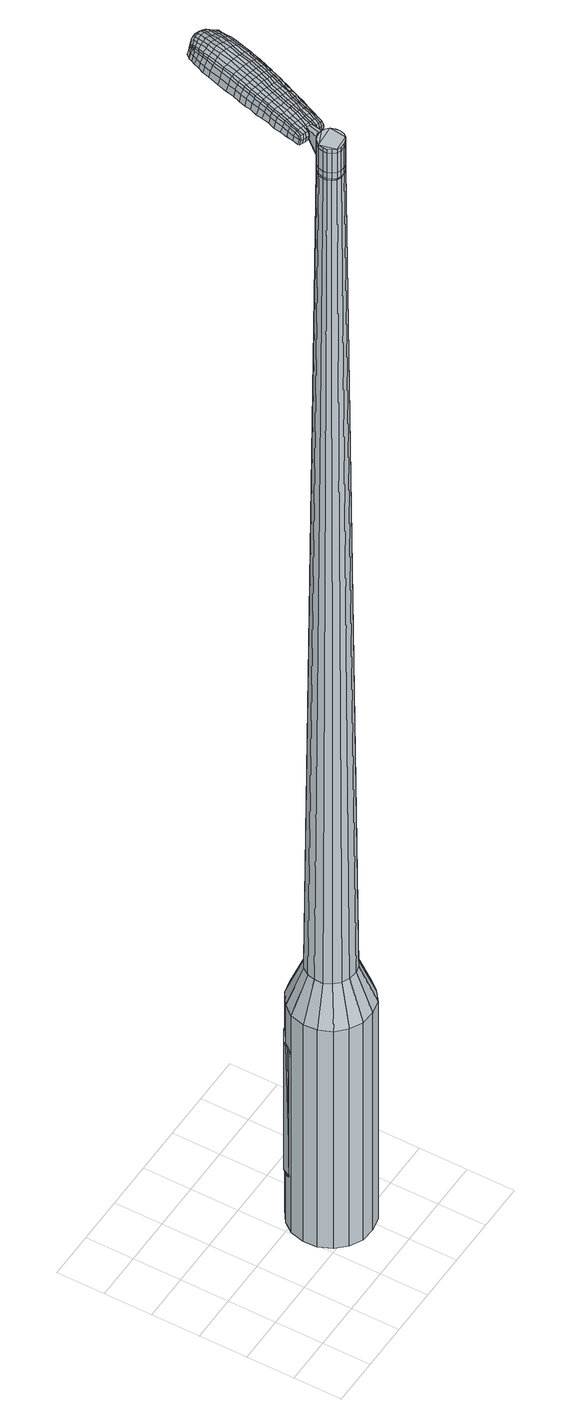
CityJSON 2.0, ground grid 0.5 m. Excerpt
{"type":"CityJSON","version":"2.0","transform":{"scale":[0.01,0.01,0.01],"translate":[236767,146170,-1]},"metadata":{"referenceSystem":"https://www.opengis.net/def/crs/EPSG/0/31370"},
"CityObjects":{
"object1":{"type":"GenericCityObject","attributes":{"cluster":552,"mean_distance_to_centroid":0.222,"new_centroid_x":236768.41,"new_centroid_y":146170.74,"mean_distance_to_camera":6.26,"H1":9.89,"H2":10.13,"Z_final":113.03,"cluster2":-1,"proj_x":236773.63,"proj_y":146172.22,"id_line":84736,"bearing_l":344.13,"distance":5.43,"orientation":"left","G_obj":74.13},"geometry":[{"type":"MultiSurface","lod":"2","boundaries":[[[0,1,2,3]],[[1,4,5,2]],[[4,6,7,5]],[[6,8,9,7]],[[8,10,11,9]],[[10,12,13,11]],[[12,14,15,13]],[[14,16,17,15]],[[16,18,19,17]],[[18,20,21,19]],[[20,22,23,21]],[[22,24,25,23]],[[24,26,27,25]],[[26,28,29,27]],[[28,30,31,29]],[[30,32,33,31]],[[32,34,35,33]],[[34,0,3,35]],[[36,37,38,39]],[[38,40,41,42]],[[41,43,42]],[[42,44,45,46]],[[45,47,46]],[[46,48,49,50]],[[49,51,50]],[[42,46,50,38]],[[50,52,39,38]],[[53,36,39]],[[2,5,7,35]],[[7,9,11,15]],[[11,13,15]],[[15,17,19,23]],[[19,21,23]],[[23,25,27,31]],[[27,29,31]],[[15,23,31,7]],[[31,33,35,7]],[[3,2,35]],[[1,0,54,55]],[[0,34,56,54]],[[34,32,57,56]],[[32,30,58,57]],[[30,28,59,58]],[[28,26,60,59]],[[26,24,61,60]],[[24,22,62,61]],[[22,20,63,62]],[[20,18,64,63]],[[18,16,65,64]],[[16,14,66,65]],[[14,12,67,66]],[[12,10,68,67]],[[10,8,69,68]],[[8,6,70,69]],[[6,4,71,70]],[[4,1,55,71]],[[55,54,72,73]],[[54,56,74,72]],[[56,57,75,74]],[[57,58,76,75]],[[58,59,77,76]],[[59,60,78,77]],[[60,61,79,78]],[[61,62,80,79]],[[62,63,81,80]],[[63,64,82,81]],[[64,65,83,82]],[[65,66,84,83]],[[66,67,85,84]],[[67,68,86,85]],[[68,69,87,86]],[[69,70,88,87]],[[70,71,89,88]],[[71,55,73,89]],[[90,91,92,93]],[[94,95,91,90]],[[96,97,95,94]],[[98,99,97,96]],[[77,100,99,98]],[[78,101,100,77]],[[79,102,101,78]],[[80,103,102,79]],[[104,105,103,80]],[[106,107,105,104]],[[83,108,107,106]],[[84,109,108,83]],[[110,111,109,84]],[[112,113,111,110]],[[87,114,113,112]],[[115,116,114,87]],[[117,118,116,115]],[[93,92,118,117]],[[119,120,121,122]],[[123,119,122,124]],[[125,123,124,126]],[[127,125,126,128]],[[129,127,128,130]],[[131,129,130,132]],[[133,131,132,134]],[[135,133,134,136]],[[137,135,136,138]],[[139,137,138,140]],[[141,139,140,142]],[[143,141,142,144]],[[145,143,144,146]],[[147,145,146,148]],[[149,147,148,150]],[[151,149,150,152]],[[73,72,90,93]],[[72,74,94,90]],[[74,75,96,94]],[[75,76,98,96]],[[76,77,98]],[[81,104,80]],[[81,82,106,104]],[[82,83,106]],[[85,110,84]],[[85,86,112,110]],[[86,87,112]],[[88,115,87]],[[88,89,117,115]],[[89,73,93,117]],[[153,154,92,91]],[[154,155,118,92]],[[155,156,116,118]],[[156,114,116]],[[157,113,114]],[[157,158,111,113]],[[158,109,111]],[[159,107,108]],[[159,160,105,107]],[[160,103,105]],[[161,99,100]],[[161,162,97,99]],[[162,163,95,97]],[[163,153,91,95]],[[39,52,151,164]],[[154,153,165,152]],[[53,39,164,120]],[[153,163,121,165]],[[36,53,120,119]],[[163,162,122,121]],[[37,36,119,123]],[[162,161,124,122]],[[38,37,123,125]],[[161,100,126,124]],[[40,38,125,127]],[[100,101,128,126]],[[41,40,127,129]],[[101,102,130,128]],[[43,41,129,131]],[[102,103,132,130]],[[42,43,131,133]],[[103,160,134,132]],[[44,42,133,135]],[[160,159,136,134]],[[45,44,135,137]],[[159,108,138,136]],[[47,45,137,139]],[[108,109,140,138]],[[46,47,139,141]],[[109,158,142,140]],[[48,46,141,143]],[[158,157,144,142]],[[49,48,143,145]],[[157,114,146,144]],[[51,49,145,147]],[[114,156,148,146]],[[50,51,147,149]],[[156,155,150,148]],[[52,50,149,151]],[[155,154,152,150]],[[151,152,166,167]],[[152,165,168,166]],[[165,121,169,168]],[[121,120,170,169]],[[120,164,171,170]],[[164,151,167,171]],[[172,173,174,175]],[[176,172,175,177]],[[172,176,178,179]],[[173,172,179,180]],[[181,182,183,184]],[[185,181,184,186]],[[181,185,187,188]],[[182,181,188,189]],[[190,191,192,193]],[[194,190,193,195]],[[190,194,196,197]],[[191,190,197,198]],[[199,200,201,202]],[[203,199,202,204]],[[199,203,205,206]],[[200,199,206,207]],[[208,209,210,211]],[[212,208,211,213]],[[208,212,214,215]],[[209,208,215,216]],[[217,218,219,220]],[[221,217,220,222]],[[217,221,223,224]],[[218,217,224,225]],[[226,227,228,229]],[[218,226,229,219]],[[226,218,225,230]],[[227,226,230,231]],[[232,233,234,235]],[[227,232,235,228]],[[232,227,231,236]],[[233,232,236,237]],[[238,176,177,239]],[[233,238,239,234]],[[238,233,237,240]],[[176,238,240,178]],[[241,242,243,244]],[[245,241,244,246]],[[241,245,247,248]],[[242,241,248,249]],[[250,251,252,253]],[[242,250,253,243]],[[250,242,249,254]],[[251,250,254,255]],[[256,257,258,259]],[[251,256,259,252]],[[256,251,255,260]],[[257,256,260,261]],[[262,263,264,265]],[[257,262,265,258]],[[262,257,261,266]],[[263,262,266,267]],[[268,173,180,269]],[[263,268,269,264]],[[268,263,267,270]],[[173,268,270,174]],[[271,272,273,274]],[[275,271,274,276]],[[271,275,277,278]],[[272,271,278,279]],[[280,281,282,283]],[[272,280,283,273]],[[280,272,279,284]],[[281,280,284,285]],[[286,287,288,289]],[[281,286,289,282]],[[286,281,285,290]],[[287,286,290,291]],[[292,185,186,293]],[[287,292,293,288]],[[292,287,291,294]],[[185,292,294,187]],[[295,296,297,298]],[[299,295,298,300]],[[295,299,301,302]],[[296,295,302,303]],[[304,305,306,307]],[[296,304,307,297]],[[304,296,303,308]],[[305,304,308,309]],[[310,311,312,313]],[[305,310,313,306]],[[310,305,309,314]],[[311,310,314,315]],[[316,317,318,319]],[[311,316,319,312]],[[316,311,315,320]],[[317,316,320,321]],[[322,182,189,323]],[[317,322,323,318]],[[322,317,321,324]],[[182,322,324,183]],[[325,211,210,326]],[[327,325,326,328]],[[325,327,329,330]],[[211,325,330,213]],[[331,327,328,332]],[[333,331,332,334]],[[331,333,335,336]],[[327,331,336,329]],[[337,333,334,338]],[[339,337,338,340]],[[337,339,341,342]],[[333,337,342,335]],[[343,339,340,344]],[[345,343,344,346]],[[343,345,347,348]],[[339,343,348,341]],[[349,345,346,350]],[[200,349,350,201]],[[349,200,207,351]],[[345,349,351,347]],[[352,353,198,197]],[[354,352,197,196]],[[352,354,355,356]],[[353,352,356,357]],[[358,359,357,356]],[[360,358,356,355]],[[358,360,361,362]],[[359,358,362,363]],[[364,365,363,362]],[[366,364,362,361]],[[364,366,367,368]],[[365,364,368,369]],[[370,371,369,368]],[[372,370,368,367]],[[370,372,205,203]],[[371,370,203,204]],[[373,374,375,376]],[[275,373,376,277]],[[373,275,276,377]],[[374,373,377,378]],[[379,194,195,380]],[[374,379,380,375]],[[379,374,378,381]],[[194,379,381,196]],[[382,383,384,385]],[[221,382,385,223]],[[382,221,222,386]],[[383,382,386,387]],[[388,389,390,391]],[[383,388,391,384]],[[388,383,387,392]],[[389,388,392,393]],[[394,191,198,395]],[[389,394,395,390]],[[394,389,393,396]],[[191,394,396,192]],[[397,398,399,400]],[[179,397,400,180]],[[397,179,178,401]],[[398,397,401,402]],[[403,404,405,406]],[[398,403,406,399]],[[403,398,402,407]],[[404,403,407,408]],[[409,202,201,410]],[[404,409,410,405]],[[409,404,408,411]],[[202,409,411,204]],[[412,413,414,415]],[[184,412,415,186]],[[412,184,183,416]],[[413,412,416,417]],[[418,206,205,419]],[[413,418,419,414]],[[418,413,417,420]],[[206,418,420,207]],[[421,422,423,424]],[[299,421,424,301]],[[421,299,300,425]],[[422,421,425,426]],[[427,212,213,428]],[[422,427,428,423]],[[427,422,426,429]],[[212,427,429,214]],[[430,431,432,433]],[[245,430,433,247]],[[430,245,246,434]],[[431,430,434,435]],[[436,437,438,439]],[[431,436,439,432]],[[436,431,435,440]],[[437,436,440,441]],[[442,209,216,443]],[[437,442,443,438]],[[442,437,441,444]],[[209,442,444,210]],[[445,446,435,434]],[[244,445,434,246]],[[445,244,243,447]],[[446,445,447,448]],[[449,450,441,440]],[[446,449,440,435]],[[449,446,448,451]],[[450,449,451,452]],[[453,326,210,444]],[[450,453,444,441]],[[453,450,452,454]],[[326,453,454,328]],[[455,456,457,458]],[[302,455,458,303]],[[455,302,301,424]],[[456,455,424,423]],[[459,330,329,460]],[[456,459,460,457]],[[459,456,423,428]],[[330,459,428,213]],[[461,462,448,447]],[[253,461,447,243]],[[461,253,252,463]],[[462,461,463,464]],[[465,466,452,451]],[[462,465,451,448]],[[465,462,464,467]],[[466,465,467,468]],[[469,332,328,454]],[[466,469,454,452]],[[469,466,468,470]],[[332,469,470,334]],[[471,472,473,474]],[[308,471,474,309]],[[471,308,303,458]],[[472,471,458,457]],[[475,336,335,476]],[[472,475,476,473]],[[475,472,457,460]],[[336,475,460,329]],[[477,478,464,463]],[[259,477,463,252]],[[477,259,258,479]],[[478,477,479,480]],[[481,482,468,467]],[[478,481,467,464]],[[481,478,480,483]],[[482,481,483,484]],[[485,338,334,470]],[[482,485,470,468]],[[485,482,484,486]],[[338,485,486,340]],[[487,488,489,490]],[[314,487,490,315]],[[487,314,309,474]],[[488,487,474,473]],[[491,342,341,492]],[[488,491,492,489]],[[491,488,473,476]],[[342,491,476,335]],[[493,494,480,479]],[[265,493,479,258]],[[493,265,264,495]],[[494,493,495,496]],[[497,498,484,483]],[[494,497,483,480]],[[497,494,496,499]],[[498,497,499,500]],[[501,344,340,486]],[[498,501,486,484]],[[501,498,500,502]],[[344,501,502,346]],[[503,504,505,506]],[[320,503,506,321]],[[503,320,315,490]],[[504,503,490,489]],[[507,348,347,508]],[[504,507,508,505]],[[507,504,489,492]],[[348,507,492,341]],[[509,510,496,495]],[[269,509,495,264]],[[509,269,180,400]],[[510,509,400,399]],[[511,512,500,499]],[[510,511,499,496]],[[511,510,399,406]],[[512,511,406,405]],[[513,350,346,502]],[[512,513,502,500]],[[513,512,405,410]],[[350,513,410,201]],[[514,515,417,416]],[[324,514,416,183]],[[514,324,321,506]],[[515,514,506,505]],[[516,351,207,420]],[[515,516,420,417]],[[516,515,505,508]],[[351,516,508,347]],[[517,518,378,377]],[[274,517,377,276]],[[517,274,273,519]],[[518,517,519,520]],[[521,354,196,381]],[[518,521,381,378]],[[521,518,520,522]],[[354,521,522,355]],[[523,524,525,526]],[[224,523,526,225]],[[523,224,223,385]],[[524,523,385,384]],[[527,528,529,530]],[[524,527,530,525]],[[527,524,384,391]],[[528,527,391,390]],[[531,353,357,532]],[[528,531,532,529]],[[531,528,390,395]],[[353,531,395,198]],[[533,534,520,519]],[[283,533,519,273]],[[533,283,282,535]],[[534,533,535,536]],[[537,360,355,522]],[[534,537,522,520]],[[537,534,536,538]],[[360,537,538,361]],[[539,540,541,542]],[[230,539,542,231]],[[539,230,225,526]],[[540,539,526,525]],[[543,544,545,546]],[[540,543,546,541]],[[543,540,525,530]],[[544,543,530,529]],[[547,359,363,548]],[[544,547,548,545]],[[547,544,529,532]],[[359,547,532,357]],[[549,550,536,535]],[[289,549,535,282]],[[549,289,288,551]],[[550,549,551,552]],[[553,366,361,538]],[[550,553,538,536]],[[553,550,552,554]],[[366,553,554,367]],[[555,556,557,558]],[[236,555,558,237]],[[555,236,231,542]],[[556,555,542,541]],[[559,560,561,562]],[[556,559,562,557]],[[559,556,541,546]],[[560,559,546,545]],[[563,365,369,564]],[[560,563,564,561]],[[563,560,545,548]],[[365,563,548,363]],[[565,566,552,551]],[[293,565,551,288]],[[565,293,186,415]],[[566,565,415,414]],[[567,372,367,554]],[[566,567,554,552]],[[567,566,414,419]],[[372,567,419,205]],[[568,569,402,401]],[[240,568,401,178]],[[568,240,237,558]],[[569,568,558,557]],[[570,571,408,407]],[[569,570,407,402]],[[570,569,557,562]],[[571,570,562,561]],[[572,371,204,411]],[[571,572,411,408]],[[572,571,561,564]],[[371,572,564,369]],[[573,574,575,576]],[[576,575,577,578]],[[579,577,575,580]],[[580,575,574,581]],[[582,583,584,585]],[[585,584,586,587]],[[588,586,584,589]],[[589,584,583,590]],[[591,592,593,594]],[[594,593,595,596]],[[597,595,593,598]],[[598,593,592,599]],[[600,601,602,603]],[[603,602,604,605]],[[606,604,602,607]],[[607,602,601,608]],[[609,610,611,612]],[[612,611,613,614]],[[615,613,611,616]],[[616,611,610,617]],[[618,619,620,621]],[[621,620,622,623]],[[624,622,620,625]],[[625,620,619,626]],[[627,628,629,630]],[[630,629,619,618]],[[626,619,629,631]],[[631,629,628,632]],[[633,634,635,636]],[[636,635,628,627]],[[632,628,635,637]],[[637,635,634,638]],[[578,577,639,640]],[[640,639,634,633]],[[638,634,639,641]],[[641,639,577,579]],[[642,643,644,645]],[[645,644,646,647]],[[648,646,644,649]],[[649,644,643,650]],[[651,652,653,654]],[[654,653,643,642]],[[650,643,653,655]],[[655,653,652,656]],[[657,658,659,660]],[[660,659,652,651]],[[656,652,659,661]],[[661,659,658,662]],[[663,664,665,666]],[[666,665,658,657]],[[662,658,665,667]],[[667,665,664,668]],[[581,574,669,670]],[[670,669,664,663]],[[668,664,669,671]],[[671,669,574,573]],[[672,673,674,675]],[[675,674,676,677]],[[678,676,674,679]],[[679,674,673,680]],[[681,682,683,684]],[[684,683,673,672]],[[680,673,683,685]],[[685,683,682,686]],[[687,688,689,690]],[[690,689,682,681]],[[686,682,689,691]],[[691,689,688,692]],[[587,586,693,694]],[[694,693,688,687]],[[692,688,693,695]],[[695,693,586,588]],[[696,697,698,699]],[[699,698,700,701]],[[702,700,698,703]],[[703,698,697,704]],[[705,706,707,708]],[[708,707,697,696]],[[704,697,707,709]],[[709,707,706,710]],[[711,712,713,714]],[[714,713,706,705]],[[710,706,713,715]],[[715,713,712,716]],[[717,718,719,720]],[[720,719,712,711]],[[716,712,719,721]],[[721,719,718,722]],[[590,583,723,724]],[[724,723,718,717]],[[722,718,723,725]],[[725,723,583,582]],[[609,612,726,727]],[[727,726,728,729]],[[730,728,726,731]],[[731,726,612,614]],[[729,728,732,733]],[[733,732,734,735]],[[736,734,732,737]],[[737,732,728,730]],[[735,734,738,739]],[[739,738,740,741]],[[742,740,738,743]],[[743,738,734,736]],[[741,740,744,745]],[[745,744,746,747]],[[748,746,744,749]],[[749,744,740,742]],[[747,746,750,751]],[[751,750,601,600]],[[608,601,750,752]],[[752,750,746,748]],[[599,753,754,598]],[[598,754,755,597]],[[756,755,754,757]],[[757,754,753,758]],[[758,759,760,757]],[[757,760,761,756]],[[762,761,760,763]],[[763,760,759,764]],[[764,765,766,763]],[[763,766,767,762]],[[768,767,766,769]],[[769,766,765,770]],[[770,771,772,769]],[[769,772,773,768]],[[606,773,772,604]],[[604,772,771,605]],[[774,775,776,777]],[[777,776,676,678]],[[677,676,776,778]],[[778,776,775,779]],[[596,595,780,781]],[[781,780,775,774]],[[779,775,780,782]],[[782,780,595,597]],[[783,784,785,786]],[[786,785,622,624]],[[623,622,785,787]],[[787,785,784,788]],[[789,790,791,792]],[[792,791,784,783]],[[788,784,791,793]],[[793,791,790,794]],[[599,592,795,796]],[[796,795,790,789]],[[794,790,795,797]],[[797,795,592,591]],[[798,799,800,801]],[[801,800,580,581]],[[579,580,800,802]],[[802,800,799,803]],[[804,805,806,807]],[[807,806,799,798]],[[803,799,806,808]],[[808,806,805,809]],[[600,603,810,811]],[[811,810,805,804]],[[809,805,810,812]],[[812,810,603,605]],[[813,814,815,816]],[[816,815,585,587]],[[582,585,815,817]],[[817,815,814,818]],[[606,607,819,820]],[[820,819,814,813]],[[818,814,819,821]],[[821,819,607,608]],[[822,823,700,824]],[[824,700,702]],[[701,700,823,825]],[[614,613,826,827]],[[827,826,823,822]],[[825,823,826,828]],[[828,826,613,615]],[[829,830,831]],[[831,830,646,648]],[[647,646,830,832]],[[832,830,833]],[[834,835,836,837]],[[837,836,830,829]],[[833,830,836,838]],[[838,836,835,839]],[[617,610,840,841]],[[841,840,835,834]],[[839,835,840,842]],[[842,840,610,609]],[[833,843,832]],[[832,843,645,647]],[[642,645,843,844]],[[839,845,846,838]],[[838,846,843,833]],[[844,843,846,847]],[[847,846,845,848]],[[609,727,849,842]],[[842,849,845,839]],[[848,845,849,850]],[[850,849,727,729]],[[851,852,853,854]],[[854,853,703,704]],[[702,703,853,824]],[[824,853,852,822]],[[730,731,855,856]],[[856,855,852,851]],[[822,852,855,827]],[[827,855,731,614]],[[857,858,844]],[[844,858,654,642]],[[651,654,858,859]],[[859,858,857,860]],[[848,861,862,847]],[[847,862,857,844]],[[860,857,862,863]],[[863,862,861,864]],[[729,733,865,850]],[[850,865,861,848]],[[864,861,865,866]],[[866,865,733,735]],[[867,868,869,870]],[[870,869,709,710]],[[704,709,869,854]],[[854,869,868,851]],[[736,737,871,872]],[[872,871,868,867]],[[851,868,871,856]],[[856,871,737,730]],[[860,873,874,859]],[[859,874,660,651]],[[657,660,874,875]],[[875,874,873,876]],[[864,877,878,863]],[[863,878,873,860]],[[876,873,878,879]],[[879,878,877,880]],[[735,739,881,866]],[[866,881,877,864]],[[880,877,881,882]],[[882,881,739,741]],[[883,884,885,886]],[[886,885,715,716]],[[710,715,885,870]],[[870,885,884,867]],[[742,743,887,888]],[[888,887,884,883]],[[867,884,887,872]],[[872,887,743,736]],[[876,889,890,875]],[[875,890,666,657]],[[663,666,890,891]],[[891,890,889,892]],[[880,893,894,879]],[[879,894,889,876]],[[892,889,894,895]],[[895,894,893,896]],[[741,745,897,882]],[[882,897,893,880]],[[896,893,897,898]],[[898,897,745,747]],[[899,900,901,902]],[[902,901,721,722]],[[716,721,901,886]],[[886,901,900,883]],[[748,749,903,904]],[[904,903,900,899]],[[883,900,903,888]],[[888,903,749,742]],[[892,905,906,891]],[[891,906,670,663]],[[581,670,906,801]],[[801,906,905,798]],[[896,907,908,895]],[[895,908,905,892]],[[798,905,908,807]],[[807,908,907,804]],[[747,751,909,898]],[[898,909,907,896]],[[804,907,909,811]],[[811,909,751,600]],[[818,910,911,817]],[[817,911,725,582]],[[722,725,911,902]],[[902,911,910,899]],[[608,752,912,821]],[[821,912,910,818]],[[899,910,912,904]],[[904,912,752,748]],[[779,913,914,778]],[[778,914,675,677]],[[672,675,914,915]],[[915,914,913,916]],[[597,755,917,782]],[[782,917,913,779]],[[916,913,917,918]],[[918,917,755,756]],[[919,920,921,922]],[[922,921,625,626]],[[624,625,921,786]],[[786,921,920,783]],[[923,924,925,926]],[[926,925,920,919]],[[783,920,925,792]],[[792,925,924,789]],[[758,753,927,928]],[[928,927,924,923]],[[789,924,927,796]],[[796,927,753,599]],[[916,929,930,915]],[[915,930,684,672]],[[681,684,930,931]],[[931,930,929,932]],[[756,761,933,918]],[[918,933,929,916]],[[932,929,933,934]],[[934,933,761,762]],[[935,936,937,938]],[[938,937,631,632]],[[626,631,937,922]],[[922,937,936,919]],[[939,940,941,942]],[[942,941,936,935]],[[919,936,941,926]],[[926,941,940,923]],[[764,759,943,944]],[[944,943,940,939]],[[923,940,943,928]],[[928,943,759,758]],[[932,945,946,931]],[[931,946,690,681]],[[687,690,946,947]],[[947,946,945,948]],[[762,767,949,934]],[[934,949,945,932]],[[948,945,949,950]],[[950,949,767,768]],[[951,952,953,954]],[[954,953,637,638]],[[632,637,953,938]],[[938,953,952,935]],[[955,956,957,958]],[[958,957,952,951]],[[935,952,957,942]],[[942,957,956,939]],[[770,765,959,960]],[[960,959,956,955]],[[939,956,959,944]],[[944,959,765,764]],[[948,961,962,947]],[[947,962,694,687]],[[587,694,962,816]],[[816,962,961,813]],[[768,773,963,950]],[[950,963,961,948]],[[813,961,963,820]],[[820,963,773,606]],[[803,964,965,802]],[[802,965,641,579]],[[638,641,965,954]],[[954,965,964,951]],[[809,966,967,808]],[[808,967,964,803]],[[951,964,967,958]],[[958,967,966,955]],[[605,771,968,812]],[[812,968,966,809]],[[955,966,968,960]],[[960,968,771,770]],[[573,576,175,174]],[[576,578,177,175]],[[588,589,188,187]],[[589,590,189,188]],[[591,594,193,192]],[[594,596,195,193]],[[615,616,215,214]],[[616,617,216,215]],[[618,621,220,219]],[[621,623,222,220]],[[627,630,229,228]],[[630,618,219,229]],[[633,636,235,234]],[[636,627,228,235]],[[578,640,239,177]],[[640,633,234,239]],[[648,649,248,247]],[[649,650,249,248]],[[650,655,254,249]],[[655,656,255,254]],[[656,661,260,255]],[[661,662,261,260]],[[662,667,266,261]],[[667,668,267,266]],[[668,671,270,267]],[[671,573,174,270]],[[678,679,278,277]],[[679,680,279,278]],[[680,685,284,279]],[[685,686,285,284]],[[686,691,290,285]],[[691,692,291,290]],[[692,695,294,291]],[[695,588,187,294]],[[696,699,298,297]],[[699,701,300,298]],[[705,708,307,306]],[[708,696,297,307]],[[711,714,313,312]],[[714,705,306,313]],[[717,720,319,318]],[[720,711,312,319]],[[590,724,323,189]],[[724,717,318,323]],[[774,777,376,375]],[[777,678,277,376]],[[596,781,380,195]],[[781,774,375,380]],[[623,787,386,222]],[[787,788,387,386]],[[788,793,392,387]],[[793,794,393,392]],[[794,797,396,393]],[[797,591,192,396]],[[701,425,300]],[[701,825,426,425]],[[825,828,429,426]],[[828,615,214,429]],[[829,831,433,432]],[[831,648,247,433]],[[834,837,439,438]],[[837,829,432,439]],[[617,841,443,216]],[[841,834,438,443]],[[969,970,971,972]],[[973,974,972,971]],[[975,976,977,978]],[[979,980,981,982]],[[970,983,984,971]],[[985,973,971,984]],[[986,975,978,987]],[[988,989,980,979]],[[983,990,991,984]],[[991,992,985,984]],[[993,986,987,994]],[[995,989,988,996]],[[990,997,998,991]],[[998,999,992,991]],[[1000,993,994,1001]],[[1002,995,996,1003]],[[1004,1005,1006,1007]],[[1008,1009,1005,1004]],[[1008,1010,1011,1009]],[[1010,1012,1013,1011]],[[1014,1015,1016,1017]],[[1018,1019,1015,1014]],[[1020,1021,1019,1018]],[[1022,1023,1021,1020]],[[1017,1006,1005,1014]],[[1014,1005,1009,1018]],[[1009,1011,1020,1018]],[[1011,1013,1022,1020]],[[978,977,974,973]],[[987,978,973,985]],[[992,994,987,985]],[[999,1001,994,992]],[[979,982,976,975]],[[988,979,975,986]],[[996,988,986,993]],[[1003,996,993,1000]],[[980,1004,1007,981]],[[989,1008,1004,980]],[[1010,1008,989,995]],[[1012,1010,995,1002]],[[1024,1025,1026,1027]],[[1026,1028,1029,1030]],[[1026,1030,1031,1032]],[[1026,1032,1027]],[[1033,1024,1027,1034]],[[1035,1034,1027,1036]],[[1037,1036,1027]],[[1038,1026,1025,1039]],[[1040,1038,1039,1041]],[[1042,1040,1041,1043]],[[1044,1042,1043,1045]],[[1046,1044,1045,1047]],[[1047,1048,1049,1050]],[[1047,1050,1051,1052]],[[1047,1052,1053,1054]],[[1053,1055,1056,1057]],[[1053,1057,1058,1059]],[[1053,1059,1054]],[[1047,1054,1046]],[[1060,1061,1025,1024]],[[1062,1063,1028,1026]],[[1064,1065,1037,1027]],[[1061,1066,1039,1025]],[[1067,1062,1026,1038]],[[1066,1068,1041,1039]],[[1069,1067,1038,1040]],[[1068,1070,1043,1041]],[[1071,1069,1040,1042]],[[1070,1072,1045,1043]],[[1073,1071,1042,1044]],[[1072,1074,1047,1045]],[[1075,1073,1044,1046]],[[1074,1076,1048,1047]],[[1077,1078,1055,1053]],[[1079,1075,1046,1054]],[[1049,1048,1076,1080]],[[1050,1049,1080,1081]],[[1051,1050,1081,1082]],[[1052,1051,1082,1083]],[[1053,1052,1083,1077]],[[1084,1060,1024,1033]],[[1085,1084,1033,1034]],[[1086,1085,1034,1035]],[[1087,1086,1035,1036]],[[1065,1087,1036,1037]],[[1029,1028,1063,1088]],[[1056,1055,1078,1089]],[[1030,1029,1088,1090]],[[1031,1030,1090,1091]],[[1032,1031,1091,1092]],[[1027,1032,1092,1064]],[[1057,1056,1089,1093]],[[1058,1057,1093,1094]],[[1059,1058,1094,1095]],[[1054,1059,1095,1079]]]}]}
},
"vertices":[
[151,117,384],[165,110,384],[165,110,96],[151,117,96],[175,100,384],[175,100,96],[181,86,384],[181,86,96],[182,72,384],[182,72,96],[178,58,384],[178,58,96],[169,46,384],[169,46,96],[157,37,384],[157,37,96],[143,34,384],[143,34,96],[128,35,384],[128,35,96],[115,42,384],[115,42,96],[105,52,384],[105,52,96],[99,66,384],[99,66,96],[98,80,384],[98,80,96],[102,95,384],[102,95,96],[110,106,384],[110,106,96],[123,115,384],[123,115,96],[137,118,384],[137,118,96],[134,88,1524],[131,86,1524],[128,82,1524],[144,89,1524],[127,77,1524],[127,73,1524],[132,65,1524],[129,69,1524],[136,63,1524],[141,63,1524],[149,66,1524],[145,64,1524],[152,70,1524],[153,75,1524],[151,84,1524],[153,79,1524],[148,87,1524],[139,90,1524],[147,100,429],[155,97,429],[138,101,429],[130,99,429],[122,94,429],[117,87,429],[115,79,429],[115,70,429],[119,62,429],[125,56,429],[133,52,429],[142,51,429],[150,53,429],[157,58,429],[163,65,429],[165,74,429],[164,82,429],[161,90,429],[144,89,1483],[148,87,1483],[139,90,1483],[134,88,1483],[131,86,1483],[128,82,1483],[127,77,1483],[127,73,1483],[129,69,1483],[132,65,1483],[136,63,1483],[141,63,1483],[145,64,1483],[149,66,1483],[152,70,1483],[153,75,1483],[153,79,1483],[151,84,1483],[143,88,1483],[143,88,1485],[147,87,1485],[147,87,1483],[139,89,1483],[139,89,1485],[135,88,1483],[135,88,1485],[131,85,1483],[131,85,1485],[128,82,1485],[127,77,1485],[127,73,1485],[129,69,1485],[132,66,1483],[132,66,1485],[136,64,1483],[136,64,1485],[141,63,1485],[145,64,1485],[149,67,1483],[149,67,1485],[151,70,1483],[151,70,1485],[153,75,1485],[152,79,1483],[152,79,1485],[151,83,1483],[151,83,1485],[134,88,1519],[139,90,1519],[139,90,1493],[134,88,1493],[131,86,1519],[131,86,1493],[128,82,1519],[128,82,1493],[127,77,1519],[127,77,1493],[127,73,1519],[127,73,1493],[129,69,1519],[129,69,1493],[132,65,1519],[132,65,1493],[136,63,1519],[136,63,1493],[141,63,1519],[141,63,1493],[145,64,1519],[145,64,1493],[149,66,1519],[149,66,1493],[152,70,1519],[152,70,1493],[153,75,1519],[153,75,1493],[153,79,1519],[153,79,1493],[151,84,1519],[151,84,1493],[148,87,1519],[148,87,1493],[144,89,1485],[148,87,1485],[151,84,1485],[153,79,1485],[152,70,1485],[149,66,1485],[136,63,1485],[132,65,1485],[131,86,1485],[134,88,1485],[139,90,1485],[144,89,1519],[144,89,1493],[152,106,1513],[152,106,1518],[149,107,1513],[146,108,1513],[146,108,1518],[149,107,1518],[188,173,1519],[186,166,1518],[187,167,1509],[190,174,1510],[190,181,1519],[192,182,1510],[189,181,1526],[186,172,1525],[184,166,1525],[151,184,1519],[149,177,1518],[150,175,1525],[152,182,1525],[153,192,1519],[154,191,1526],[152,194,1510],[150,185,1510],[148,178,1509],[188,249,1519],[191,248,1519],[192,249,1513],[188,250,1513],[184,250,1519],[184,250,1513],[183,248,1524],[187,248,1524],[191,247,1524],[167,178,1530],[166,171,1529],[169,170,1529],[171,177,1530],[170,187,1531],[173,186,1531],[166,188,1530],[164,179,1530],[162,172,1529],[146,100,1512],[148,100,1512],[148,101,1517],[146,102,1517],[143,101,1512],[143,102,1517],[143,102,1506],[146,101,1506],[149,101,1506],[203,230,1519],[202,227,1519],[204,228,1512],[204,231,1512],[203,233,1518],[204,233,1512],[202,232,1522],[201,230,1523],[201,227,1524],[201,222,1519],[200,217,1519],[202,217,1512],[203,223,1512],[200,222,1524],[199,217,1525],[199,211,1519],[197,203,1519],[199,204,1511],[201,212,1511],[197,211,1526],[195,203,1526],[194,192,1519],[196,193,1510],[192,192,1526],[164,103,1513],[166,110,1513],[165,110,1518],[162,103,1517],[161,98,1512],[161,99,1516],[163,98,1506],[165,104,1507],[167,111,1507],[169,117,1514],[171,124,1515],[170,124,1520],[167,117,1519],[170,118,1507],[173,125,1507],[174,132,1515],[176,139,1516],[174,138,1522],[172,131,1521],[175,132,1508],[178,139,1508],[178,146,1517],[181,152,1517],[179,152,1524],[177,145,1523],[180,146,1508],[183,153,1509],[183,159,1518],[181,159,1524],[185,160,1509],[168,241,1519],[167,238,1519],[168,237,1524],[170,240,1523],[170,243,1518],[170,242,1522],[169,244,1512],[167,242,1512],[166,239,1512],[165,233,1519],[163,228,1519],[165,227,1525],[167,232,1524],[164,235,1512],[162,229,1512],[161,222,1519],[159,215,1519],[160,213,1526],[163,221,1526],[160,224,1511],[158,216,1511],[156,203,1519],[157,202,1526],[155,205,1510],[134,112,1513],[136,119,1513],[135,120,1507],[134,113,1507],[134,106,1512],[133,107,1506],[134,107,1516],[135,111,1517],[137,118,1518],[138,126,1514],[139,134,1515],[138,135,1507],[137,128,1507],[139,125,1519],[140,133,1520],[141,141,1515],[143,148,1516],[142,150,1508],[140,142,1508],[142,140,1521],[144,147,1522],[144,155,1517],[146,163,1517],[145,164,1509],[143,157,1508],[145,154,1523],[147,161,1524],[147,170,1518],[146,171,1509],[149,168,1524],[147,107,1519],[150,106,1519],[150,114,1520],[152,113,1520],[147,115,1520],[145,108,1519],[152,121,1522],[154,120,1522],[154,128,1523],[156,128,1523],[151,129,1523],[149,122,1521],[156,136,1524],[158,135,1524],[158,143,1525],[160,142,1525],[154,144,1525],[152,136,1524],[160,150,1526],[162,149,1526],[162,157,1527],[164,156,1527],[158,158,1527],[156,151,1526],[164,164,1528],[167,163,1528],[160,165,1528],[186,245,1527],[190,244,1527],[182,245,1526],[181,241,1527],[185,241,1528],[189,240,1528],[183,235,1529],[187,233,1529],[179,235,1528],[177,228,1530],[181,228,1530],[185,226,1530],[179,221,1531],[183,219,1531],[175,221,1530],[173,213,1531],[177,212,1531],[180,211,1531],[173,199,1531],[177,198,1531],[170,200,1531],[171,245,1518],[174,246,1519],[173,247,1513],[170,246,1513],[172,243,1523],[174,245,1523],[178,248,1519],[178,249,1513],[178,247,1524],[202,235,1518],[201,238,1518],[200,236,1523],[201,234,1523],[204,236,1513],[202,238,1513],[200,241,1519],[197,244,1519],[197,243,1524],[199,240,1523],[200,242,1513],[198,245,1513],[194,247,1519],[194,245,1524],[195,247,1513],[184,173,1528],[183,173,1528],[180,166,1528],[182,166,1527],[187,181,1528],[185,182,1529],[180,174,1529],[177,175,1530],[175,168,1529],[178,167,1528],[183,183,1529],[180,184,1530],[174,176,1530],[172,169,1529],[177,185,1531],[153,182,1528],[156,181,1529],[158,190,1529],[156,190,1528],[152,175,1527],[154,174,1528],[160,180,1529],[162,189,1530],[158,173,1528],[134,104,1512],[136,103,1512],[137,104,1517],[135,105,1517],[133,105,1506],[136,104,1506],[139,102,1512],[140,103,1517],[139,103,1506],[160,96,1512],[158,97,1512],[159,97,1506],[161,97,1506],[160,98,1517],[158,98,1517],[156,98,1512],[153,98,1512],[154,99,1506],[157,98,1506],[156,99,1517],[153,100,1517],[151,99,1512],[151,100,1506],[151,100,1517],[161,103,1519],[159,103,1519],[163,110,1520],[162,110,1520],[157,104,1519],[155,105,1519],[160,111,1520],[157,112,1520],[152,105,1519],[155,113,1520],[136,110,1519],[138,110,1519],[140,117,1520],[138,117,1520],[141,109,1519],[143,116,1520],[166,117,1521],[164,118,1521],[168,124,1522],[166,125,1522],[162,118,1521],[159,119,1521],[164,125,1522],[162,126,1523],[157,120,1522],[159,127,1523],[140,125,1521],[142,124,1521],[144,131,1522],[142,132,1522],[145,123,1521],[147,130,1522],[171,131,1523],[169,132,1523],[173,138,1524],[171,139,1524],[166,132,1523],[164,133,1524],[169,139,1525],[166,140,1525],[161,134,1524],[163,141,1525],[143,139,1523],[145,139,1523],[147,146,1524],[145,146,1524],[149,138,1524],[151,145,1525],[175,145,1525],[173,146,1525],[178,152,1526],[176,153,1526],[171,146,1526],[168,147,1526],[173,153,1527],[170,154,1527],[165,148,1526],[167,155,1527],[147,153,1525],[149,153,1525],[151,160,1526],[148,161,1526],[152,152,1526],[154,159,1527],[180,159,1527],[178,160,1527],[176,160,1527],[173,161,1528],[170,162,1528],[150,168,1527],[152,167,1527],[156,166,1528],[171,241,1525],[173,242,1525],[170,238,1526],[172,239,1526],[178,244,1526],[176,240,1527],[201,232,1525],[200,234,1525],[199,230,1526],[200,228,1525],[198,237,1525],[196,240,1526],[195,236,1527],[197,233,1526],[193,242,1526],[192,238,1527],[168,233,1526],[170,234,1527],[166,227,1527],[168,228,1528],[175,235,1528],[173,228,1529],[199,223,1526],[198,225,1527],[196,219,1528],[198,217,1527],[196,228,1527],[193,230,1528],[192,223,1529],[194,221,1528],[190,232,1528],[188,225,1530],[164,221,1528],[166,221,1529],[162,213,1528],[164,213,1529],[171,221,1529],[168,213,1530],[196,211,1528],[195,213,1528],[192,205,1529],[194,204,1528],[192,215,1529],[190,216,1530],[187,208,1530],[190,206,1530],[186,218,1530],[184,209,1531],[159,202,1529],[161,202,1529],[165,201,1530],[191,192,1528],[189,193,1529],[186,195,1530],[183,196,1530],[180,197,1531],[185,168,1509],[184,167,1518],[186,174,1518],[188,174,1509],[188,182,1519],[190,183,1510],[187,181,1525],[184,173,1525],[182,166,1525],[152,175,1525],[151,176,1518],[153,183,1518],[154,182,1525],[155,192,1519],[156,190,1525],[154,193,1510],[152,185,1509],[150,178,1509],[191,247,1513],[190,246,1519],[187,247,1519],[188,248,1513],[184,247,1519],[184,248,1513],[183,246,1524],[187,246,1524],[190,245,1524],[169,171,1528],[166,172,1528],[168,179,1529],[171,178,1529],[170,187,1529],[173,186,1529],[167,188,1529],[164,179,1529],[162,172,1528],[149,103,1516],[149,102,1512],[146,103,1512],[147,104,1516],[143,104,1512],[144,104,1516],[143,104,1506],[146,104,1506],[149,103,1506],[202,228,1512],[200,227,1519],[201,230,1518],[202,231,1512],[201,232,1518],[202,233,1512],[200,232,1522],[199,230,1523],[199,227,1523],[200,218,1512],[198,217,1519],[199,223,1519],[201,223,1512],[198,222,1524],[197,217,1525],[197,205,1511],[195,204,1519],[197,211,1519],[199,212,1511],[195,211,1525],[193,203,1526],[192,193,1519],[194,194,1510],[190,192,1526],[163,111,1518],[164,111,1513],[162,104,1513],[161,104,1517],[160,99,1512],[159,100,1515],[161,100,1506],[163,105,1506],[166,112,1507],[168,125,1520],[169,125,1514],[167,118,1514],[165,118,1519],[168,119,1507],[171,126,1507],[173,139,1522],[174,139,1516],[172,132,1515],[170,132,1521],[173,133,1508],[176,140,1508],[177,153,1523],[179,153,1517],[177,146,1516],[175,146,1522],[178,147,1508],[181,154,1508],[181,160,1517],[180,160,1524],[183,161,1509],[170,236,1523],[169,237,1519],[170,240,1518],[171,239,1523],[171,242,1518],[172,241,1522],[170,243,1512],[169,241,1512],[168,238,1512],[166,226,1525],[165,227,1519],[167,232,1519],[168,232,1524],[166,234,1512],[164,229,1512],[162,213,1526],[161,214,1519],[163,222,1519],[164,220,1525],[162,223,1511],[160,216,1511],[158,203,1519],[159,202,1526],[157,205,1510],[137,120,1507],[138,119,1513],[136,111,1513],[136,113,1506],[136,106,1512],[135,107,1506],[136,107,1515],[137,111,1517],[139,118,1518],[140,135,1507],[141,133,1514],[140,126,1514],[139,127,1507],[141,125,1519],[142,132,1520],[143,149,1508],[145,148,1516],[143,141,1515],[142,142,1508],[144,140,1521],[146,147,1522],[147,164,1508],[148,162,1517],[146,155,1516],[145,157,1508],[147,154,1522],[149,161,1523],[149,169,1517],[148,171,1509],[151,168,1524],[148,108,1518],[150,107,1518],[150,115,1519],[152,114,1519],[147,115,1519],[145,109,1518],[152,122,1520],[154,121,1520],[154,129,1521],[156,128,1521],[151,130,1521],[149,123,1520],[156,136,1523],[158,135,1523],[158,143,1524],[160,142,1524],[155,144,1524],[153,137,1523],[160,150,1525],[163,150,1525],[162,157,1526],[165,157,1526],[159,158,1526],[157,151,1525],[164,164,1527],[167,164,1527],[160,165,1527],[189,243,1526],[186,244,1526],[183,244,1525],[181,240,1526],[185,240,1526],[188,239,1526],[187,233,1528],[183,234,1528],[180,234,1527],[178,227,1528],[181,227,1529],[185,226,1529],[183,219,1530],[179,220,1530],[176,221,1529],[173,212,1530],[177,212,1530],[180,211,1530],[177,198,1530],[174,199,1530],[170,200,1530],[174,245,1513],[175,244,1518],[172,243,1518],[172,244,1512],[173,242,1523],[175,243,1523],[179,246,1519],[179,247,1513],[179,245,1523],[199,236,1523],[200,237,1518],[200,234,1518],[199,233,1523],[202,235,1512],[201,237,1512],[195,241,1523],[196,242,1519],[198,240,1519],[197,238,1523],[199,240,1513],[196,243,1513],[193,245,1519],[193,243,1524],[194,246,1513],[180,167,1527],[182,174,1527],[183,173,1527],[181,167,1526],[186,181,1527],[185,182,1528],[175,169,1528],[177,176,1528],[180,175,1528],[177,168,1527],[182,183,1528],[179,184,1529],[174,177,1529],[172,170,1528],[176,185,1529],[158,190,1528],[156,181,1527],[155,182,1527],[157,190,1527],[153,175,1526],[155,174,1527],[160,180,1528],[162,189,1528],[158,173,1527],[137,106,1516],[137,105,1512],[136,106,1516],[136,107,1506],[140,105,1512],[140,105,1516],[140,106,1506],[160,100,1506],[159,99,1512],[160,99,1506],[159,100,1516],[158,100,1516],[155,101,1506],[154,100,1512],[157,100,1512],[157,100,1506],[156,101,1516],[154,101,1516],[151,101,1512],[152,102,1506],[151,102,1516],[160,104,1518],[162,111,1519],[155,106,1518],[157,105,1518],[160,112,1519],[157,112,1519],[153,106,1518],[155,113,1519],[140,117,1519],[139,110,1518],[138,111,1518],[139,118,1519],[142,110,1518],[143,116,1519],[164,118,1520],[165,118,1520],[167,125,1521],[166,125,1521],[159,120,1520],[162,119,1520],[164,126,1521],[162,127,1521],[157,120,1520],[159,127,1521],[144,132,1521],[142,125,1520],[141,125,1520],[143,132,1521],[145,124,1520],[147,131,1521],[169,132,1522],[170,132,1522],[172,139,1523],[171,139,1523],[164,134,1522],[166,133,1522],[169,140,1523],[166,141,1524],[161,135,1523],[163,142,1524],[148,146,1523],[146,139,1522],[145,139,1522],[146,146,1523],[149,138,1522],[151,145,1523],[173,146,1524],[174,146,1524],[176,153,1525],[175,153,1525],[168,148,1525],[171,147,1524],[173,154,1525],[170,155,1526],[165,149,1525],[167,156,1526],[151,160,1525],[149,153,1524],[148,154,1524],[150,161,1525],[153,152,1524],[155,159,1525],[178,160,1526],[179,160,1526],[172,162,1527],[175,161,1526],[170,163,1527],[153,167,1526],[151,168,1526],[156,166,1526],[174,241,1524],[172,240,1524],[171,237,1525],[173,238,1525],[178,243,1525],[177,239,1525],[198,230,1525],[198,233,1524],[199,231,1524],[198,228,1525],[194,235,1526],[195,239,1525],[197,236,1524],[196,233,1525],[192,241,1525],[191,237,1526],[171,233,1526],[169,232,1526],[167,226,1526],[169,227,1527],[175,234,1526],[173,227,1527],[195,219,1527],[197,225,1526],[197,223,1526],[196,217,1526],[191,223,1528],[193,230,1527],[195,227,1526],[193,221,1527],[190,231,1527],[188,225,1528],[167,221,1527],[165,220,1527],[163,213,1527],[165,213,1528],[171,221,1528],[169,213,1529],[192,205,1528],[194,213,1527],[195,212,1527],[193,204,1527],[187,208,1529],[189,216,1529],[192,215,1528],[189,206,1528],[186,218,1529],[183,209,1530],[162,201,1528],[160,201,1528],[166,201,1529],[188,194,1528],[189,193,1528],[183,196,1529],[186,195,1529],[180,197,1530],[161,99,1508],[154,101,1508],[164,132,1509],[172,130,1509],[171,153,1510],[179,150,1510],[182,191,1512],[191,188,1512],[186,171,1511],[178,173,1511],[187,208,1513],[191,221,1514],[199,219,1514],[196,205,1513],[148,103,1508],[157,134,1509],[163,155,1510],[174,193,1512],[169,176,1511],[178,211,1513],[182,223,1514],[141,105,1508],[149,137,1509],[154,157,1510],[165,196,1512],[160,178,1511],[174,226,1514],[169,213,1513],[135,107,1508],[142,139,1509],[146,160,1510],[156,198,1512],[151,181,1511],[165,228,1514],[161,216,1513],[194,234,1514],[194,239,1514],[201,237,1514],[202,232,1514],[186,236,1514],[187,241,1514],[178,239,1514],[180,243,1514],[170,241,1514],[173,245,1514],[193,244,1515],[190,248,1515],[191,248,1515],[197,243,1515],[188,245,1515],[189,248,1515],[184,247,1515],[188,249,1515],[180,248,1515],[187,249,1515],[108,105,334],[110,108,334],[110,108,165],[102,97,171],[108,105,165],[106,102,165],[104,100,166],[103,98,167],[102,97,169],[106,102,334],[104,100,333],[103,98,332],[102,97,331],[102,97,328],[123,116,165],[123,116,334],[137,120,165],[137,120,334],[152,118,165],[152,118,334],[166,112,165],[166,112,334],[176,101,165],[176,101,334],[178,97,334],[179,94,334],[181,91,333],[182,89,332],[182,88,331],[182,88,328],[178,97,165],[182,88,171],[182,88,169],[182,89,167],[181,91,166],[179,94,165],[110,103,334],[112,106,334],[112,106,165],[110,103,165],[104,95,171],[104,95,328],[124,114,334],[124,114,165],[137,117,334],[137,117,165],[151,115,334],[151,115,165],[164,109,334],[164,109,165],[174,100,334],[174,100,165],[175,96,334],[180,87,328],[180,87,171],[175,96,165],[177,93,334],[178,90,333],[179,88,332],[179,87,331],[108,100,334],[106,98,333],[105,96,332],[104,95,331],[108,100,165],[179,87,169],[106,98,166],[105,96,167],[104,95,169],[179,88,167],[178,90,166],[177,93,165]
]}
